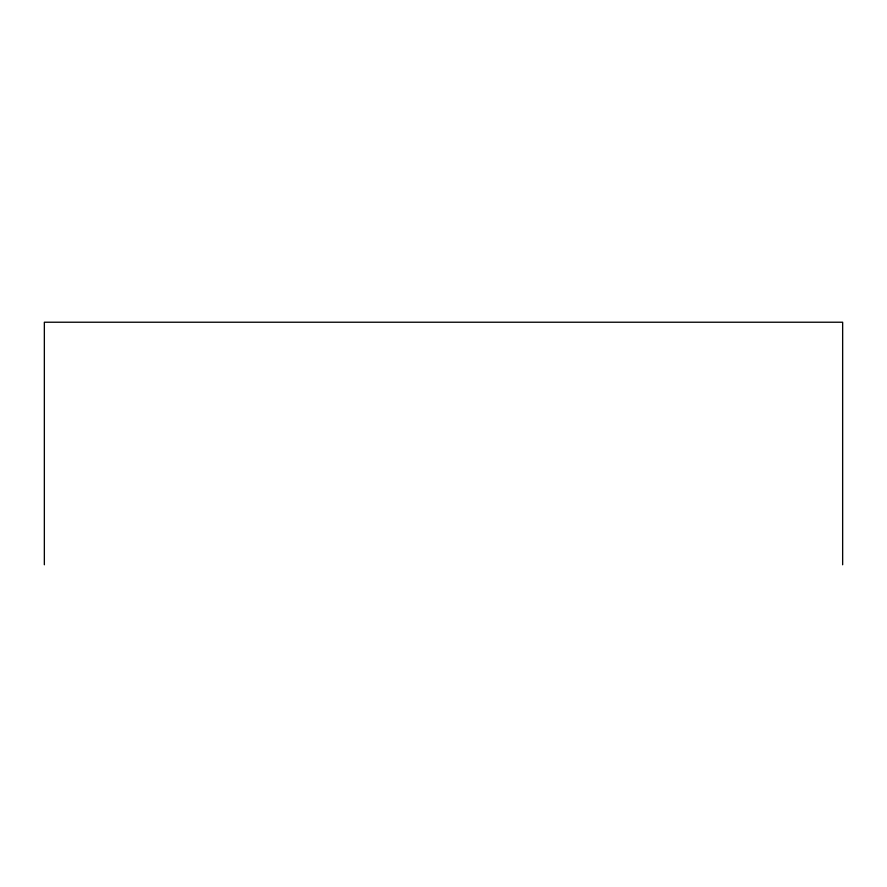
<?xml version="1.0" encoding="UTF-8"?>
<svg xmlns="http://www.w3.org/2000/svg" width="887" height="887" viewBox="0 0 887 887"><rect width="100%" height="100%" fill="white"/><g stroke="black" fill="none" stroke-linecap="round" stroke-linejoin="round"><path stroke-width="1.33" d="M842.65 564.775L842.65 322.225L44.35 322.225L44.35 564.775"/></g></svg>
